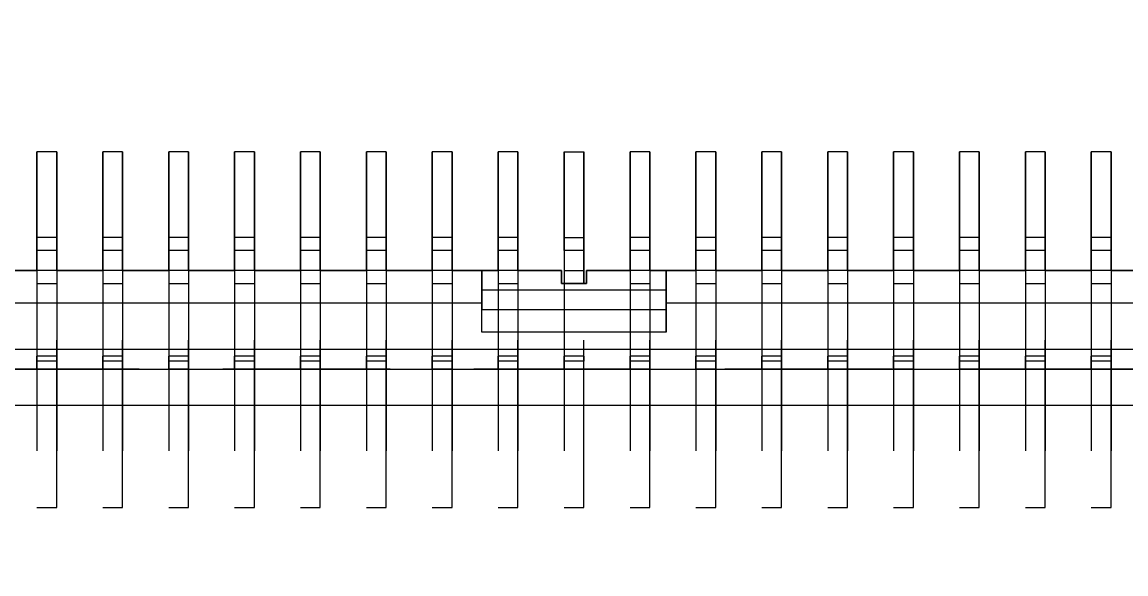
# Model space of a CAD drawing. Header units: millimetres. Extents: x 0 to 403, y 0 to 280.
# Drawn here: x 323.43 to 331.8, y 80.23 to 84.41 of the extents above; entities that cross this region are included whole.
import ezdxf

# ---------------------------------------------------------------- set-up
doc = ezdxf.new("R2010")
doc.units = ezdxf.units.MM
doc.linetypes.add('HIDDEN', pattern=[1.905, 1.27, -0.635])
doc.layers.add('DIM', color=1, linetype='Continuous')
doc.styles.add('SLDTEXTSTYLE0', font='romans__.ttf', dxfattribs={"width": 0.94})
doc.dimstyles.new('SLDDIMSTYLE1', dxfattribs={"dimtxt": 3, "dimasz": 2, "dimexe": 0, "dimexo": 0.0625, "dimgap": 0.75, "dimtad": 0, "dimtih": 1, "dimtoh": 1, "dimrnd": 1e-09, "dimzin": 12, "dimdsep": 46, "dimtxsty": 'SLDTEXTSTYLE0', "dimblk1": 'NONE', "dimblk2": 'NONE', "dimsah": 1, "dimcen": 0.09, "dimadec": 0, "dimazin": 3, "dimtfac": 1, "dimtofl": 0, "dimtmove": 0, "dimatfit": 3, "dimldrblk": 'NONE', "dimfxl": 1, "dimfrac": 2, "dimtolj": 1, "dimtzin": 12, "dimarcsym": 0})
doc.dimstyles.new('SLDDIMSTYLE7', dxfattribs={"dimtxt": 3, "dimasz": 2, "dimexe": 0, "dimexo": 0.0625, "dimgap": 0.75, "dimtad": 1, "dimrnd": 1e-09, "dimzin": 12, "dimdsep": 46, "dimtxsty": 'SLDTEXTSTYLE0', "dimsah": 1, "dimcen": 0.09, "dimadec": 0, "dimazin": 3, "dimtol": 1, "dimtp": 0.15, "dimtm": 0.15, "dimtfac": 1, "dimtofl": 0, "dimtmove": 0, "dimatfit": 3, "dimfxl": 1, "dimfrac": 2, "dimtolj": 1, "dimarcsym": 0})

# ---------------------------------------------------------------- blocks, each defined once
blk = doc.blocks.new('_D_48')
at = {"layer": 'DIM', "transparency": 16777216}
for p, q in [((264.1333, 71.6405), (264.1333, 82.1791)), ((264.1202, 66.6405), (264.1333, 71.6405)), ((264.1202, 66.6405), (264.1202, 61.6405))]:
    blk.add_line(p, q, dxfattribs=at)
at = {"layer": 'DIM', "transparency": 16777216, "insert": (262.5284, 45.703), "char_height": 3, "attachment_point": 1, "rotation": 90, "style": 'SLDTEXTSTYLE0'}
blk.add_mtext('116.08', dxfattribs=at)
blk = doc.blocks.new('_NONE')
blk = doc.blocks.new('_D_56')
at = {"layer": 'DIM', "transparency": 16777216}
for p, q in [((303.9633, 93.5291), (303.9633, 66.2346)), ((365.7633, 93.5291), (365.7633, 66.2346)), ((365.7633, 67.2346), (303.9633, 67.2346))]:
    blk.add_line(p, q, dxfattribs=at)
for points in [[(303.9633, 67.2346), (305.9633, 66.9846), (305.9633, 67.4846)], [(365.7633, 67.2346), (363.7633, 67.4846), (363.7633, 66.9846)]]:
    blk.add_solid(points, dxfattribs=at)
at = {"layer": 'DIM', "transparency": 16777216, "char_height": 3, "attachment_point": 1, "style": 'SLDTEXTSTYLE0'}
for s, insert in [('61.80', (319.8779, 71.2556)), (' ±0.15', (332.9237, 71.2556))]:
    blk.add_mtext(s, dxfattribs=dict(at, insert=insert))

msp = doc.modelspace()

# ---------------------------------------------------------------- linework, layer by layer
at = {"color": 7, "linetype": 'Continuous', "lineweight": 0}
for p, q in [((323.6883, 83.4291), (323.5383, 83.4291)), ((323.5383, 82.7791), (323.5383, 83.4291)), ((323.6883, 82.7791), (323.6883, 83.4291)), ((324.1883, 83.4291), (324.0383, 83.4291)), ((324.0383, 82.7791), (324.0383, 83.4291)), ((324.1883, 82.7791), (324.1883, 83.4291)), ((324.6883, 83.4291), (324.5383, 83.4291)), ((324.5383, 82.7791), (324.5383, 83.4291)), ((324.6883, 82.7791), (324.6883, 83.4291)), ((325.1883, 83.4291), (325.0383, 83.4291)), ((325.0383, 82.7791), (325.0383, 83.4291)), ((325.1883, 82.7791), (325.1883, 83.4291)), ((325.6883, 83.4291), (325.5383, 83.4291)), ((325.5383, 82.7791), (325.5383, 83.4291)), ((325.6883, 82.7791), (325.6883, 83.4291)), ((326.1883, 83.4291), (326.0383, 83.4291)), ((326.0383, 82.7791), (326.0383, 83.4291)), ((326.1883, 82.7791), (326.1883, 83.4291)), ((326.6883, 83.4291), (326.5383, 83.4291)), ((326.5383, 82.7791), (326.5383, 83.4291)), ((326.6883, 82.7791), (326.6883, 83.4291)), ((327.1883, 83.4291), (327.0383, 83.4291)), ((327.0383, 82.7791), (327.0383, 83.4291)), ((327.1883, 82.7791), (327.1883, 83.4291)), ((327.5383, 83.4291), (327.6883, 83.4291)), ((327.5383, 82.7791), (327.5383, 83.4291)), ((327.6883, 82.7791), (327.6883, 83.4291)), ((328.1883, 83.4291), (328.0383, 83.4291)), ((328.0383, 82.7791), (328.0383, 83.4291)), ((328.1883, 82.7791), (328.1883, 83.4291)), ((328.6883, 83.4291), (328.5383, 83.4291)), ((328.5383, 82.7791), (328.5383, 83.4291)), ((328.6883, 82.7791), (328.6883, 83.4291)), ((329.1883, 83.4291), (329.0383, 83.4291)), ((329.0383, 82.7791), (329.0383, 83.4291)), ((329.1883, 82.7791), (329.1883, 83.4291)), ((329.6883, 83.4291), (329.5383, 83.4291)), ((329.5383, 82.7791), (329.5383, 83.4291)), ((329.6883, 82.7791), (329.6883, 83.4291)), ((330.1883, 83.4291), (330.0383, 83.4291)), ((330.0383, 82.7791), (330.0383, 83.4291)), ((330.1883, 82.7791), (330.1883, 83.4291)), ((330.6883, 83.4291), (330.5383, 83.4291)), ((330.5383, 82.7791), (330.5383, 83.4291)), ((330.6883, 82.7791), (330.6883, 83.4291)), ((331.1883, 83.4291), (331.0383, 83.4291)), ((331.0383, 82.7791), (331.0383, 83.4291)), ((331.1883, 82.7791), (331.1883, 83.4291)), ((331.6883, 83.4291), (331.5383, 83.4291)), ((331.5383, 82.7791), (331.5383, 83.4291)), ((331.6883, 82.7791), (331.6883, 83.4291)), ((323.6883, 82.7791), (323.5383, 82.7791)), ((323.5383, 82.6791), (323.5383, 82.7791)), ((323.6883, 82.6791), (323.6883, 82.7791)), ((324.1883, 82.7791), (324.0383, 82.7791)), ((324.0383, 82.6791), (324.0383, 82.7791)), ((324.1883, 82.6791), (324.1883, 82.7791)), ((324.6883, 82.7791), (324.5383, 82.7791)), ((324.5383, 82.6791), (324.5383, 82.7791)), ((324.6883, 82.6791), (324.6883, 82.7791)), ((325.1883, 82.7791), (325.0383, 82.7791)), ((325.0383, 82.6791), (325.0383, 82.7791)), ((325.1883, 82.6791), (325.1883, 82.7791)), ((325.6883, 82.7791), (325.5383, 82.7791)), ((325.5383, 82.6791), (325.5383, 82.7791)), ((325.6883, 82.6791), (325.6883, 82.7791)), ((326.1883, 82.7791), (326.0383, 82.7791)), ((326.0383, 82.6791), (326.0383, 82.7791)), ((326.1883, 82.6791), (326.1883, 82.7791)), ((326.6883, 82.7791), (326.5383, 82.7791)), ((326.5383, 82.6791), (326.5383, 82.7791)), ((326.6883, 82.6791), (326.6883, 82.7791)), ((327.1883, 82.7791), (327.0383, 82.7791)), ((327.0383, 82.6791), (327.0383, 82.7791)), ((327.1883, 82.6791), (327.1883, 82.7791)), ((327.5383, 82.7791), (327.6883, 82.7791)), ((327.5383, 82.6791), (327.5383, 82.7791)), ((327.6883, 82.6791), (327.6883, 82.7791)), ((328.1883, 82.7791), (328.0383, 82.7791)), ((328.0383, 82.6791), (328.0383, 82.7791)), ((328.1883, 82.6791), (328.1883, 82.7791)), ((328.6883, 82.7791), (328.5383, 82.7791)), ((328.5383, 82.6791), (328.5383, 82.7791)), ((328.6883, 82.6791), (328.6883, 82.7791)), ((329.1883, 82.7791), (329.0383, 82.7791)), ((329.0383, 82.6791), (329.0383, 82.7791)), ((329.1883, 82.6791), (329.1883, 82.7791)), ((329.6883, 82.7791), (329.5383, 82.7791)), ((329.5383, 82.6791), (329.5383, 82.7791)), ((329.6883, 82.6791), (329.6883, 82.7791)), ((330.1883, 82.7791), (330.0383, 82.7791)), ((330.0383, 82.6791), (330.0383, 82.7791)), ((330.1883, 82.6791), (330.1883, 82.7791)), ((330.6883, 82.7791), (330.5383, 82.7791)), ((330.5383, 82.6791), (330.5383, 82.7791)), ((330.6883, 82.6791), (330.6883, 82.7791)), ((331.1883, 82.7791), (331.0383, 82.7791)), ((331.0383, 82.6791), (331.0383, 82.7791)), ((331.1883, 82.6791), (331.1883, 82.7791)), ((331.6883, 82.7791), (331.5383, 82.7791)), ((331.5383, 82.6791), (331.5383, 82.7791)), ((331.6883, 82.6791), (331.6883, 82.7791)), ((323.6883, 82.6791), (323.5383, 82.6791)), ((323.5383, 82.5291), (323.5383, 82.6791)), ((323.6883, 82.5291), (323.6883, 82.6791)), ((324.1883, 82.6791), (324.0383, 82.6791)), ((324.0383, 82.5291), (324.0383, 82.6791)), ((324.1883, 82.5291), (324.1883, 82.6791)), ((324.6883, 82.6791), (324.5383, 82.6791)), ((324.5383, 82.5291), (324.5383, 82.6791)), ((324.6883, 82.5291), (324.6883, 82.6791)), ((325.1883, 82.6791), (325.0383, 82.6791)), ((325.0383, 82.5291), (325.0383, 82.6791)), ((325.1883, 82.5291), (325.1883, 82.6791)), ((325.6883, 82.6791), (325.5383, 82.6791)), ((325.5383, 82.5291), (325.5383, 82.6791)), ((325.6883, 82.5291), (325.6883, 82.6791)), ((326.1883, 82.6791), (326.0383, 82.6791)), ((326.0383, 82.5291), (326.0383, 82.6791)), ((326.1883, 82.5291), (326.1883, 82.6791)), ((326.6883, 82.6791), (326.5383, 82.6791)), ((326.5383, 82.5291), (326.5383, 82.6791)), ((326.6883, 82.5291), (326.6883, 82.6791)), ((327.1883, 82.6791), (327.0383, 82.6791)), ((327.0383, 82.5291), (327.0383, 82.6791)), ((327.1883, 82.5291), (327.1883, 82.6791)), ((327.5383, 82.6791), (327.5383, 82.4291)), ((327.6883, 82.6791), (327.5383, 82.6791)), ((327.6883, 82.4291), (327.6883, 82.6791)), ((328.1883, 82.6791), (328.0383, 82.6791)), ((328.0383, 82.5291), (328.0383, 82.6791)), ((328.1883, 82.5291), (328.1883, 82.6791)), ((328.6883, 82.6791), (328.5383, 82.6791)), ((328.5383, 82.5291), (328.5383, 82.6791)), ((328.6883, 82.5291), (328.6883, 82.6791)), ((329.1883, 82.6791), (329.0383, 82.6791)), ((329.0383, 82.5291), (329.0383, 82.6791)), ((329.1883, 82.5291), (329.1883, 82.6791)), ((329.6883, 82.6791), (329.5383, 82.6791)), ((329.5383, 82.5291), (329.5383, 82.6791)), ((329.6883, 82.5291), (329.6883, 82.6791)), ((330.1883, 82.6791), (330.0383, 82.6791)), ((330.0383, 82.5291), (330.0383, 82.6791)), ((330.1883, 82.5291), (330.1883, 82.6791)), ((330.6883, 82.6791), (330.5383, 82.6791)), ((330.5383, 82.5291), (330.5383, 82.6791)), ((330.6883, 82.5291), (330.6883, 82.6791)), ((331.1883, 82.6791), (331.0383, 82.6791)), ((331.0383, 82.5291), (331.0383, 82.6791)), ((331.1883, 82.5291), (331.1883, 82.6791)), ((331.6883, 82.6791), (331.5383, 82.6791)), ((331.5383, 82.5291), (331.5383, 82.6791)), ((331.6883, 82.5291), (331.6883, 82.6791)), ((326.9133, 82.5291), (323.3133, 82.5291)), ((326.9133, 82.5291), (326.9133, 82.3791)), ((327.5183, 82.5291), (326.9133, 82.5291)), ((327.5183, 82.4291), (327.5183, 82.5291)), ((328.3133, 82.5291), (327.7083, 82.5291)), ((327.7083, 82.5291), (327.7083, 82.4291)), ((328.3133, 82.3791), (328.3133, 82.5291)), ((331.9133, 82.5291), (328.3133, 82.5291)), ((327.7083, 82.4291), (327.5183, 82.4291)), ((328.3133, 82.3791), (326.9133, 82.3791)), ((326.9133, 82.3791), (326.9133, 82.2291)), ((328.3133, 82.2291), (328.3133, 82.3791)), ((326.9133, 82.2791), (323.3133, 82.2791)), ((331.9133, 82.2791), (328.3133, 82.2791)), ((328.3133, 82.2291), (326.9133, 82.2291)), ((326.9133, 82.0591), (326.9133, 82.2291)), ((328.3133, 82.0591), (328.3133, 82.2291)), ((328.3133, 82.0591), (326.9133, 82.0591)), ((362.4133, 81.9291), (307.3133, 81.9291)), ((323.6883, 81.8768), (323.5383, 81.8768)), ((323.5383, 81.8407), (323.5383, 81.8768)), ((323.5383, 81.7791), (323.5383, 81.8407)), ((323.6883, 81.8407), (323.5383, 81.8407)), ((323.6883, 81.8768), (323.6883, 81.8407)), ((323.6883, 81.7791), (323.6883, 81.8407)), ((324.1883, 81.8768), (324.0383, 81.8768)), ((324.0383, 81.8407), (324.0383, 81.8768)), ((324.0383, 81.7791), (324.0383, 81.8407)), ((324.1883, 81.8407), (324.0383, 81.8407)), ((324.1883, 81.8768), (324.1883, 81.8407)), ((324.1883, 81.7791), (324.1883, 81.8407)), ((324.6883, 81.8768), (324.5383, 81.8768)), ((324.5383, 81.8407), (324.5383, 81.8768)), ((324.5383, 81.7791), (324.5383, 81.8407)), ((324.6883, 81.8407), (324.5383, 81.8407)), ((324.6883, 81.8768), (324.6883, 81.8407)), ((324.6883, 81.7791), (324.6883, 81.8407)), ((325.1883, 81.8768), (325.0383, 81.8768)), ((325.0383, 81.8407), (325.0383, 81.8768)), ((325.0383, 81.7791), (325.0383, 81.8407)), ((325.1883, 81.8407), (325.0383, 81.8407)), ((325.1883, 81.8768), (325.1883, 81.8407)), ((325.1883, 81.7791), (325.1883, 81.8407)), ((325.6883, 81.8768), (325.5383, 81.8768)), ((325.5383, 81.8407), (325.5383, 81.8768)), ((325.5383, 81.7791), (325.5383, 81.8407)), ((325.6883, 81.8407), (325.5383, 81.8407)), ((325.6883, 81.8768), (325.6883, 81.8407)), ((325.6883, 81.7791), (325.6883, 81.8407)), ((326.1883, 81.8768), (326.0383, 81.8768)), ((326.0383, 81.8407), (326.0383, 81.8768)), ((326.0383, 81.7791), (326.0383, 81.8407)), ((326.1883, 81.8407), (326.0383, 81.8407)), ((326.1883, 81.8768), (326.1883, 81.8407)), ((326.1883, 81.7791), (326.1883, 81.8407)), ((326.6883, 81.8768), (326.5383, 81.8768)), ((326.5383, 81.8407), (326.5383, 81.8768)), ((326.5383, 81.7791), (326.5383, 81.8407)), ((326.6883, 81.8407), (326.5383, 81.8407)), ((326.6883, 81.8768), (326.6883, 81.8407)), ((326.6883, 81.7791), (326.6883, 81.8407)), ((327.1883, 81.8768), (327.0383, 81.8768)), ((327.0383, 81.8407), (327.0383, 81.8768)), ((327.0383, 81.7791), (327.0383, 81.8407)), ((327.1883, 81.8407), (327.0383, 81.8407)), ((327.1883, 81.8768), (327.1883, 81.8407)), ((327.1883, 81.7791), (327.1883, 81.8407)), ((327.6883, 81.8768), (327.5383, 81.8768)), ((327.5383, 81.8407), (327.5383, 81.8768)), ((327.5383, 81.7791), (327.5383, 81.8407)), ((327.6883, 81.8407), (327.5383, 81.8407)), ((327.6883, 81.8768), (327.6883, 81.8407)), ((327.6883, 81.7791), (327.6883, 81.8407)), ((328.1883, 81.8768), (328.0383, 81.8768)), ((328.0383, 81.8407), (328.0383, 81.8768)), ((328.0383, 81.7791), (328.0383, 81.8407)), ((328.1883, 81.8407), (328.0383, 81.8407)), ((328.1883, 81.8768), (328.1883, 81.8407)), ((328.1883, 81.7791), (328.1883, 81.8407)), ((328.6883, 81.8768), (328.5383, 81.8768)), ((328.5383, 81.8407), (328.5383, 81.8768)), ((328.5383, 81.7791), (328.5383, 81.8407)), ((328.6883, 81.8407), (328.5383, 81.8407)), ((328.6883, 81.8768), (328.6883, 81.8407)), ((328.6883, 81.7791), (328.6883, 81.8407)), ((329.1883, 81.8768), (329.0383, 81.8768)), ((329.0383, 81.8407), (329.0383, 81.8768)), ((329.0383, 81.7791), (329.0383, 81.8407)), ((329.1883, 81.8407), (329.0383, 81.8407)), ((329.1883, 81.8768), (329.1883, 81.8407)), ((329.1883, 81.7791), (329.1883, 81.8407)), ((329.6883, 81.8768), (329.5383, 81.8768)), ((329.5383, 81.8407), (329.5383, 81.8768)), ((329.5383, 81.7791), (329.5383, 81.8407)), ((329.6883, 81.8407), (329.5383, 81.8407)), ((329.6883, 81.8768), (329.6883, 81.8407)), ((329.6883, 81.7791), (329.6883, 81.8407)), ((330.1883, 81.8768), (330.0383, 81.8768)), ((330.0383, 81.8407), (330.0383, 81.8768)), ((330.0383, 81.7791), (330.0383, 81.8407)), ((330.1883, 81.8407), (330.0383, 81.8407)), ((330.1883, 81.8768), (330.1883, 81.8407)), ((330.1883, 81.7791), (330.1883, 81.8407)), ((330.6883, 81.8768), (330.5383, 81.8768)), ((330.5383, 81.8407), (330.5383, 81.8768)), ((330.5383, 81.7791), (330.5383, 81.8407)), ((330.6883, 81.8407), (330.5383, 81.8407)), ((330.6883, 81.8768), (330.6883, 81.8407)), ((330.6883, 81.7791), (330.6883, 81.8407)), ((331.1883, 81.8768), (331.0383, 81.8768)), ((331.0383, 81.8407), (331.0383, 81.8768)), ((331.0383, 81.7791), (331.0383, 81.8407)), ((331.1883, 81.8407), (331.0383, 81.8407)), ((331.1883, 81.8768), (331.1883, 81.8407)), ((331.1883, 81.7791), (331.1883, 81.8407)), ((331.6883, 81.8768), (331.5383, 81.8768)), ((331.5383, 81.8407), (331.5383, 81.8768)), ((331.5383, 81.7791), (331.5383, 81.8407)), ((331.6883, 81.8407), (331.5383, 81.8407)), ((331.6883, 81.8768), (331.6883, 81.8407)), ((331.6883, 81.7791), (331.6883, 81.8407)), ((307.2133, 81.7791), (362.5133, 81.7791)), ((362.3133, 81.5046), (307.4133, 81.5046))]:
    msp.add_line(p, q, dxfattribs=at)
at = {"color": 7, "linetype": 'HIDDEN', "lineweight": 0}
for p, q in [((323.6883, 83.4291), (323.5383, 83.4291)), ((323.5383, 83.4291), (323.5383, 82.5291)), ((323.6883, 83.4291), (323.6883, 82.5291)), ((324.1883, 83.4291), (324.0383, 83.4291)), ((324.0383, 83.4291), (324.0383, 82.5291)), ((324.1883, 83.4291), (324.1883, 82.5291)), ((324.6883, 83.4291), (324.5383, 83.4291)), ((324.5383, 83.4291), (324.5383, 82.5291)), ((324.6883, 83.4291), (324.6883, 82.5291)), ((325.1883, 83.4291), (325.0383, 83.4291)), ((325.0383, 83.4291), (325.0383, 82.5291)), ((325.1883, 83.4291), (325.1883, 82.5291)), ((325.6883, 83.4291), (325.5383, 83.4291)), ((325.5383, 83.4291), (325.5383, 82.5291)), ((325.6883, 83.4291), (325.6883, 82.5291)), ((326.1883, 83.4291), (326.0383, 83.4291)), ((326.0383, 83.4291), (326.0383, 82.5291)), ((326.1883, 83.4291), (326.1883, 82.5291)), ((326.6883, 83.4291), (326.5383, 83.4291)), ((326.5383, 83.4291), (326.5383, 82.5291)), ((326.6883, 83.4291), (326.6883, 82.5291)), ((327.1883, 83.4291), (327.0383, 83.4291)), ((327.0383, 83.4291), (327.0383, 82.5291)), ((327.1883, 83.4291), (327.1883, 82.5291)), ((327.5383, 83.4291), (327.6883, 83.4291)), ((327.5383, 83.4291), (327.5383, 82.5291)), ((327.6883, 83.4291), (327.6883, 82.5291)), ((328.1883, 83.4291), (328.0383, 83.4291)), ((328.0383, 83.4291), (328.0383, 82.5291)), ((328.1883, 83.4291), (328.1883, 82.5291)), ((328.6883, 83.4291), (328.5383, 83.4291)), ((328.5383, 83.4291), (328.5383, 82.5291)), ((328.6883, 83.4291), (328.6883, 82.5291)), ((329.1883, 83.4291), (329.0383, 83.4291)), ((329.0383, 83.4291), (329.0383, 82.5291)), ((329.1883, 83.4291), (329.1883, 82.5291)), ((329.6883, 83.4291), (329.5383, 83.4291)), ((329.5383, 83.4291), (329.5383, 82.5291)), ((329.6883, 83.4291), (329.6883, 82.5291)), ((330.1883, 83.4291), (330.0383, 83.4291)), ((330.0383, 83.4291), (330.0383, 82.5291)), ((330.1883, 83.4291), (330.1883, 82.5291)), ((330.6883, 83.4291), (330.5383, 83.4291)), ((330.5383, 83.4291), (330.5383, 82.5291)), ((330.6883, 83.4291), (330.6883, 82.5291)), ((331.1883, 83.4291), (331.0383, 83.4291)), ((331.0383, 83.4291), (331.0383, 82.5291)), ((331.1883, 83.4291), (331.1883, 82.5291)), ((331.6883, 83.4291), (331.5383, 83.4291)), ((331.5383, 83.4291), (331.5383, 82.5291)), ((331.6883, 83.4291), (331.6883, 82.5291)), ((327.6883, 82.6791), (327.5383, 82.6791)), ((323.1883, 82.5291), (323.5383, 82.5291)), ((323.6883, 82.5291), (323.5383, 82.5291)), ((323.5383, 82.5291), (323.5383, 80.7291)), ((323.5383, 82.5291), (323.5383, 82.4291)), ((323.6883, 80.7291), (323.6883, 82.5291)), ((323.6883, 82.5291), (324.0383, 82.5291)), ((323.6883, 82.5291), (323.6883, 82.4291)), ((324.1883, 82.5291), (324.0383, 82.5291)), ((324.0383, 82.5291), (324.0383, 80.7291)), ((324.0383, 82.5291), (324.0383, 82.4291)), ((324.1883, 80.7291), (324.1883, 82.5291)), ((324.1883, 82.5291), (324.5383, 82.5291)), ((324.1883, 82.5291), (324.1883, 82.4291)), ((324.6883, 82.5291), (324.5383, 82.5291)), ((324.5383, 82.5291), (324.5383, 80.7291)), ((324.5383, 82.5291), (324.5383, 82.4291)), ((324.6883, 80.7291), (324.6883, 82.5291)), ((324.6883, 82.5291), (325.0383, 82.5291)), ((324.6883, 82.5291), (324.6883, 82.4291)), ((325.1883, 82.5291), (325.0383, 82.5291)), ((325.0383, 82.5291), (325.0383, 80.7291)), ((325.0383, 82.5291), (325.0383, 82.4291)), ((325.1883, 80.7291), (325.1883, 82.5291)), ((325.1883, 82.5291), (325.5383, 82.5291)), ((325.1883, 82.5291), (325.1883, 82.4291)), ((325.6883, 82.5291), (325.5383, 82.5291)), ((325.5383, 82.5291), (325.5383, 80.7291)), ((325.5383, 82.5291), (325.5383, 82.4291)), ((325.6883, 80.7291), (325.6883, 82.5291)), ((325.6883, 82.5291), (326.0383, 82.5291)), ((325.6883, 82.5291), (325.6883, 82.4291)), ((326.1883, 82.5291), (326.0383, 82.5291)), ((326.0383, 82.5291), (326.0383, 80.7291)), ((326.0383, 82.5291), (326.0383, 82.4291)), ((326.1883, 80.7291), (326.1883, 82.5291)), ((326.1883, 82.5291), (326.5383, 82.5291)), ((326.1883, 82.5291), (326.1883, 82.4291)), ((326.6883, 82.5291), (326.5383, 82.5291)), ((326.5383, 82.5291), (326.5383, 80.7291)), ((326.5383, 82.5291), (326.5383, 82.4291)), ((326.6883, 80.7291), (326.6883, 82.5291)), ((326.6883, 82.5291), (327.0383, 82.5291)), ((326.6883, 82.5291), (326.6883, 82.4291)), ((326.9133, 82.2791), (326.9133, 82.5291)), ((327.1883, 82.5291), (327.0383, 82.5291)), ((327.0383, 82.5291), (327.0383, 80.7291)), ((327.0383, 82.5291), (327.0383, 82.4291)), ((327.1883, 80.7291), (327.1883, 82.5291)), ((327.1883, 82.5291), (327.5183, 82.5291)), ((327.1883, 82.5291), (327.1883, 82.4291)), ((327.5183, 82.5291), (327.5183, 82.4291)), ((327.5383, 82.5291), (327.5383, 82.4291)), ((327.5383, 82.5291), (327.6883, 82.5291)), ((327.6883, 82.5291), (327.6883, 82.4291)), ((327.7083, 82.4291), (327.7083, 82.5291)), ((327.7083, 82.5291), (328.0383, 82.5291)), ((328.1883, 82.5291), (328.0383, 82.5291)), ((328.0383, 82.5291), (328.0383, 80.7291)), ((328.0383, 82.5291), (328.0383, 82.4291)), ((328.1883, 80.7291), (328.1883, 82.5291)), ((328.1883, 82.5291), (328.5383, 82.5291)), ((328.1883, 82.5291), (328.1883, 82.4291)), ((328.3133, 82.5291), (328.3133, 82.2791)), ((328.6883, 82.5291), (328.5383, 82.5291)), ((328.5383, 82.5291), (328.5383, 80.7291)), ((328.5383, 82.5291), (328.5383, 82.4291)), ((328.6883, 80.7291), (328.6883, 82.5291)), ((328.6883, 82.5291), (329.0383, 82.5291)), ((328.6883, 82.5291), (328.6883, 82.4291)), ((329.1883, 82.5291), (329.0383, 82.5291)), ((329.0383, 82.5291), (329.0383, 80.7291)), ((329.0383, 82.5291), (329.0383, 82.4291)), ((329.1883, 80.7291), (329.1883, 82.5291)), ((329.1883, 82.5291), (329.5383, 82.5291)), ((329.1883, 82.5291), (329.1883, 82.4291)), ((329.6883, 82.5291), (329.5383, 82.5291)), ((329.5383, 82.5291), (329.5383, 80.7291)), ((329.5383, 82.5291), (329.5383, 82.4291)), ((329.6883, 80.7291), (329.6883, 82.5291)), ((329.6883, 82.5291), (330.0383, 82.5291)), ((329.6883, 82.5291), (329.6883, 82.4291)), ((330.1883, 82.5291), (330.0383, 82.5291)), ((330.0383, 82.5291), (330.0383, 80.7291)), ((330.0383, 82.5291), (330.0383, 82.4291)), ((330.1883, 80.7291), (330.1883, 82.5291)), ((330.1883, 82.5291), (330.5383, 82.5291)), ((330.1883, 82.5291), (330.1883, 82.4291)), ((330.6883, 82.5291), (330.5383, 82.5291)), ((330.5383, 82.5291), (330.5383, 80.7291)), ((330.5383, 82.5291), (330.5383, 82.4291)), ((330.6883, 80.7291), (330.6883, 82.5291)), ((330.6883, 82.5291), (331.0383, 82.5291)), ((330.6883, 82.5291), (330.6883, 82.4291)), ((331.1883, 82.5291), (331.0383, 82.5291)), ((331.0383, 82.5291), (331.0383, 80.7291)), ((331.0383, 82.5291), (331.0383, 82.4291)), ((331.1883, 80.7291), (331.1883, 82.5291)), ((331.1883, 82.5291), (331.5383, 82.5291)), ((331.1883, 82.5291), (331.1883, 82.4291)), ((331.6883, 82.5291), (331.5383, 82.5291)), ((331.5383, 82.5291), (331.5383, 80.7291)), ((331.5383, 82.5291), (331.5383, 82.4291)), ((331.6883, 80.7291), (331.6883, 82.5291)), ((331.6883, 82.5291), (332.0383, 82.5291)), ((331.6883, 82.5291), (331.6883, 82.4291)), ((323.5383, 82.4291), (323.5383, 80.7291)), ((323.5383, 82.4291), (323.6883, 82.4291)), ((323.6883, 82.4291), (323.6883, 80.7291)), ((324.0383, 82.4291), (324.0383, 80.7291)), ((324.0383, 82.4291), (324.1883, 82.4291)), ((324.1883, 82.4291), (324.1883, 80.7291)), ((324.5383, 82.4291), (324.5383, 80.7291)), ((324.5383, 82.4291), (324.6883, 82.4291)), ((324.6883, 82.4291), (324.6883, 80.7291)), ((325.0383, 82.4291), (325.0383, 80.7291)), ((325.0383, 82.4291), (325.1883, 82.4291)), ((325.1883, 82.4291), (325.1883, 80.7291)), ((325.5383, 82.4291), (325.5383, 80.7291)), ((325.5383, 82.4291), (325.6883, 82.4291)), ((325.6883, 82.4291), (325.6883, 80.7291)), ((326.0383, 82.4291), (326.0383, 80.7291)), ((326.0383, 82.4291), (326.1883, 82.4291)), ((326.1883, 82.4291), (326.1883, 80.7291)), ((326.5383, 82.4291), (326.5383, 80.7291)), ((326.5383, 82.4291), (326.6883, 82.4291)), ((326.6883, 82.4291), (326.6883, 80.7291)), ((327.0383, 82.4291), (327.0383, 80.7291)), ((327.0383, 82.4291), (327.1883, 82.4291)), ((327.1883, 82.4291), (327.1883, 80.7291)), ((327.5183, 82.4291), (327.5383, 82.4291)), ((327.5383, 82.4291), (327.6883, 82.4291)), ((327.5383, 82.4291), (327.5383, 80.7291)), ((327.6883, 80.7291), (327.6883, 82.4291)), ((327.6883, 82.4291), (327.7083, 82.4291)), ((328.0383, 82.4291), (328.0383, 80.7291)), ((328.0383, 82.4291), (328.1883, 82.4291)), ((328.1883, 82.4291), (328.1883, 80.7291)), ((328.5383, 82.4291), (328.5383, 80.7291)), ((328.5383, 82.4291), (328.6883, 82.4291)), ((328.6883, 82.4291), (328.6883, 80.7291)), ((329.0383, 82.4291), (329.0383, 80.7291)), ((329.0383, 82.4291), (329.1883, 82.4291)), ((329.1883, 82.4291), (329.1883, 80.7291)), ((329.5383, 82.4291), (329.5383, 80.7291)), ((329.5383, 82.4291), (329.6883, 82.4291)), ((329.6883, 82.4291), (329.6883, 80.7291)), ((330.0383, 82.4291), (330.0383, 80.7291)), ((330.0383, 82.4291), (330.1883, 82.4291)), ((330.1883, 82.4291), (330.1883, 80.7291)), ((330.5383, 82.4291), (330.5383, 80.7291)), ((330.5383, 82.4291), (330.6883, 82.4291)), ((330.6883, 82.4291), (330.6883, 80.7291)), ((331.0383, 82.4291), (331.0383, 80.7291)), ((331.0383, 82.4291), (331.1883, 82.4291)), ((331.1883, 82.4291), (331.1883, 80.7291)), ((331.5383, 82.4291), (331.5383, 80.7291)), ((331.5383, 82.4291), (331.6883, 82.4291)), ((331.6883, 82.4291), (331.6883, 80.7291)), ((326.9133, 82.0591), (326.9133, 82.2791)), ((328.3133, 82.2791), (328.3133, 82.0591)), ((328.3133, 82.2291), (326.9133, 82.2291)), ((323.5383, 81.8768), (323.5383, 81.7791)), ((323.6883, 81.7791), (323.6883, 81.8768)), ((324.0383, 81.8768), (324.0383, 81.7791)), ((324.1883, 81.7791), (324.1883, 81.8768)), ((324.5383, 81.8768), (324.5383, 81.7791)), ((324.6883, 81.7791), (324.6883, 81.8768)), ((325.0383, 81.8768), (325.0383, 81.7791)), ((325.1883, 81.7791), (325.1883, 81.8768)), ((325.5383, 81.8768), (325.5383, 81.7791)), ((325.6883, 81.7791), (325.6883, 81.8768)), ((326.0383, 81.8768), (326.0383, 81.7791)), ((326.1883, 81.7791), (326.1883, 81.8768)), ((326.5383, 81.8768), (326.5383, 81.7791)), ((326.6883, 81.7791), (326.6883, 81.8768)), ((327.0383, 81.8768), (327.0383, 81.7791)), ((327.1883, 81.7791), (327.1883, 81.8768)), ((327.5383, 81.8768), (327.5383, 81.7791)), ((327.6883, 81.7791), (327.6883, 81.8768)), ((328.0383, 81.8768), (328.0383, 81.7791)), ((328.1883, 81.7791), (328.1883, 81.8768)), ((328.5383, 81.8768), (328.5383, 81.7791)), ((328.6883, 81.7791), (328.6883, 81.8768)), ((329.0383, 81.8768), (329.0383, 81.7791)), ((329.1883, 81.7791), (329.1883, 81.8768)), ((329.5383, 81.8768), (329.5383, 81.7791)), ((329.6883, 81.7791), (329.6883, 81.8768)), ((330.0383, 81.8768), (330.0383, 81.7791)), ((330.1883, 81.7791), (330.1883, 81.8768)), ((330.5383, 81.8768), (330.5383, 81.7791)), ((330.6883, 81.7791), (330.6883, 81.8768)), ((331.0383, 81.8768), (331.0383, 81.7791)), ((331.1883, 81.7791), (331.1883, 81.8768)), ((331.5383, 81.8768), (331.5383, 81.7791)), ((331.6883, 81.7791), (331.6883, 81.8768)), ((362.4133, 81.7791), (307.3133, 81.7791)), ((323.6883, 81.7791), (323.5383, 81.7791)), ((324.1883, 81.7791), (324.0383, 81.7791)), ((324.6883, 81.7791), (324.5383, 81.7791)), ((325.1883, 81.7791), (325.0383, 81.7791)), ((325.6883, 81.7791), (325.5383, 81.7791)), ((326.1883, 81.7791), (326.0383, 81.7791)), ((326.6883, 81.7791), (326.5383, 81.7791)), ((327.1883, 81.7791), (327.0383, 81.7791)), ((327.6883, 81.7791), (327.5383, 81.7791)), ((328.1883, 81.7791), (328.0383, 81.7791)), ((328.6883, 81.7791), (328.5383, 81.7791)), ((329.1883, 81.7791), (329.0383, 81.7791)), ((329.6883, 81.7791), (329.5383, 81.7791)), ((330.1883, 81.7791), (330.0383, 81.7791)), ((330.6883, 81.7791), (330.5383, 81.7791)), ((331.1883, 81.7791), (331.0383, 81.7791)), ((331.6883, 81.7791), (331.5383, 81.7791)), ((323.5383, 80.7291), (323.6883, 80.7291)), ((324.0383, 80.7291), (324.1883, 80.7291)), ((324.5383, 80.7291), (324.6883, 80.7291)), ((325.0383, 80.7291), (325.1883, 80.7291)), ((325.5383, 80.7291), (325.6883, 80.7291)), ((326.0383, 80.7291), (326.1883, 80.7291)), ((326.5383, 80.7291), (326.6883, 80.7291)), ((327.0383, 80.7291), (327.1883, 80.7291)), ((327.5383, 80.7291), (327.6883, 80.7291)), ((328.0383, 80.7291), (328.1883, 80.7291)), ((328.5383, 80.7291), (328.6883, 80.7291)), ((329.0383, 80.7291), (329.1883, 80.7291)), ((329.5383, 80.7291), (329.6883, 80.7291)), ((330.0383, 80.7291), (330.1883, 80.7291)), ((330.5383, 80.7291), (330.6883, 80.7291)), ((331.0383, 80.7291), (331.1883, 80.7291)), ((331.5383, 80.7291), (331.6883, 80.7291))]:
    msp.add_line(p, q, dxfattribs=at)

# ---------------------------------------------------------------- dimensions: what is measured, and where the dimension line sits
at = {"layer": 'DIM'}
dim = msp.add_linear_dim(base=(303.9633, 67.2346), p1=(365.7633, 94.5291), p2=(303.9633, 94.5291), dimstyle='SLDDIMSTYLE7', dxfattribs=at)
dim.commit()
dim.dimension.update_dxf_attribs({"geometry": '_D_56', "text_midpoint": (334.8633, 67.2346), "dimtype": 160})
dim = msp.add_ordinate_dim(feature_location=(264.1333, 83.1791, 0.1), offset=(-0.0131, -21.5386), dtype=1, origin=(380.2133, 74.4291, 0.1), dimstyle='SLDDIMSTYLE1', dxfattribs=at)
dim.commit()
dim.dimension.update_dxf_attribs({"geometry": '_D_48', "text_midpoint": (264.1202, 53.6718)})

doc.saveas('drawing.dxf')
